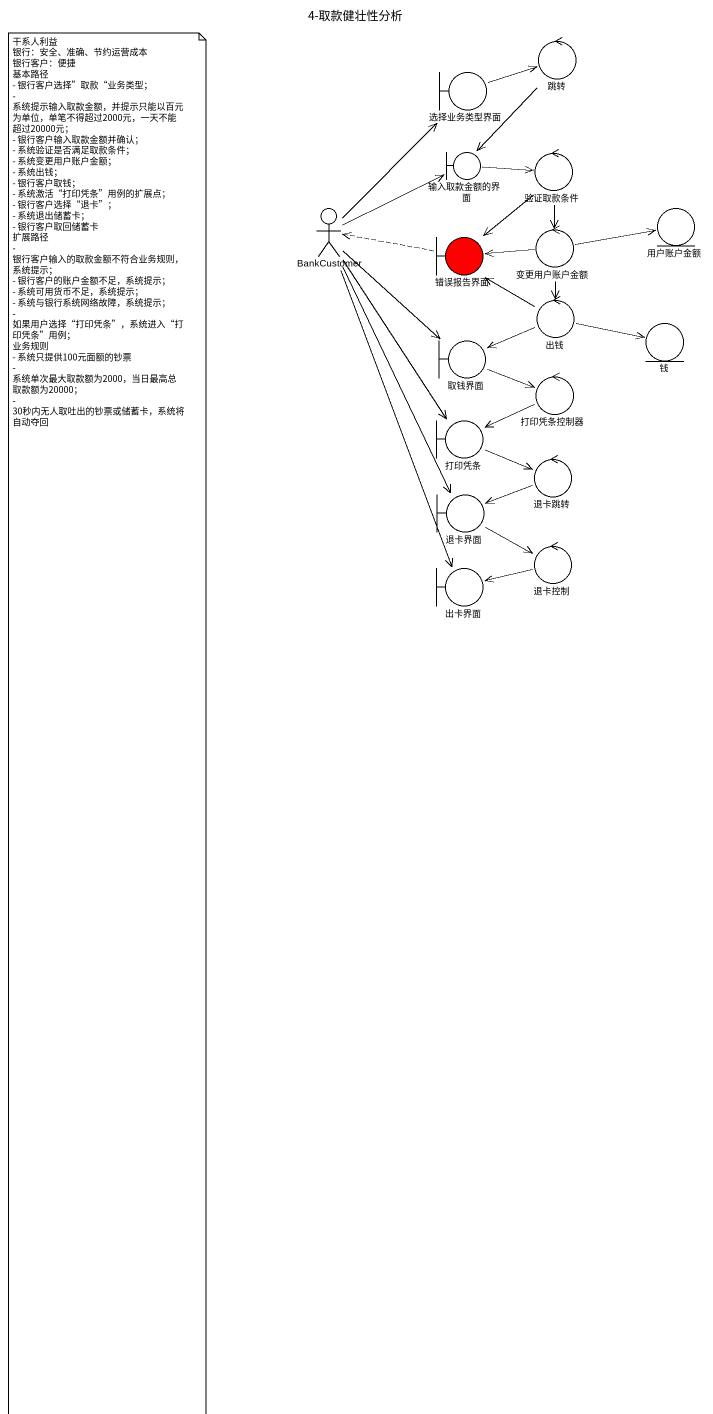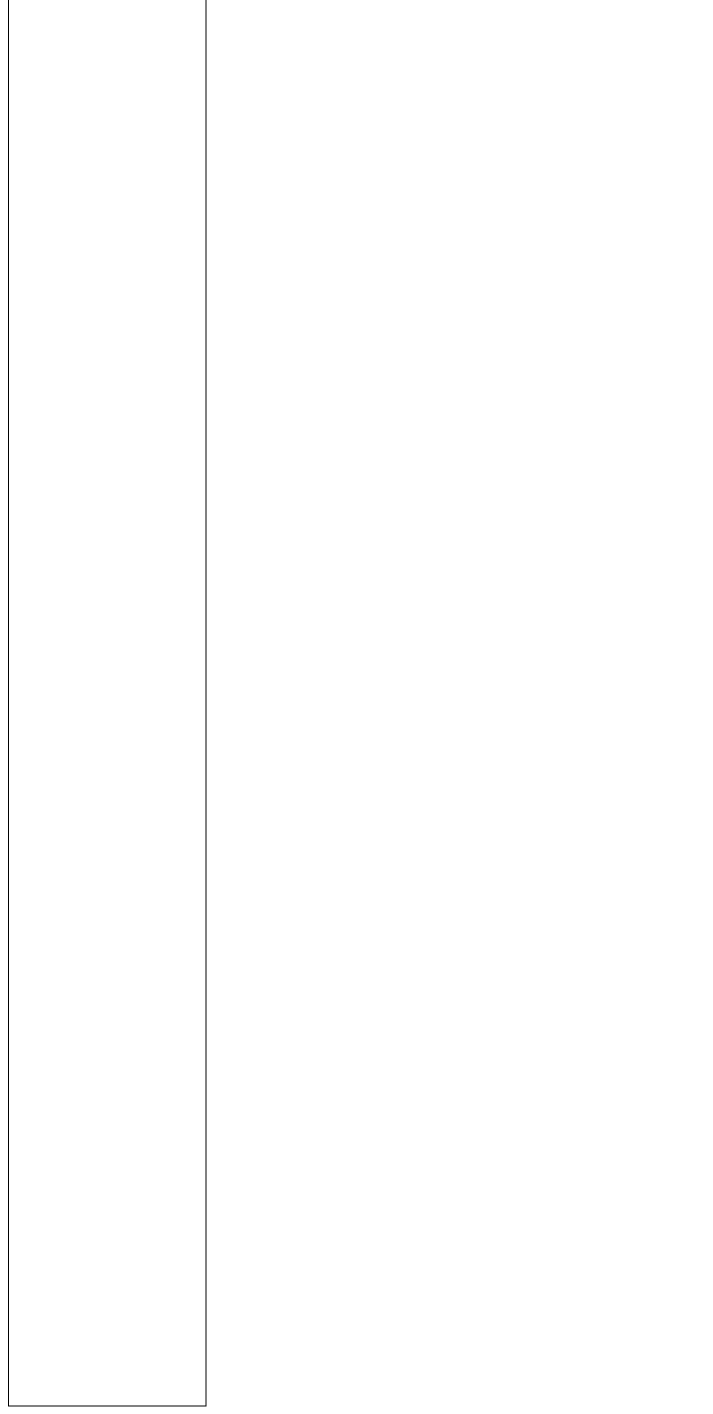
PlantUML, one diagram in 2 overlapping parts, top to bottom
@startuml
title 4-取款健壮性分析
control 跳转
boundary 选择业务类型界面
boundary 输入取款金额的界面
control 验证取款条件
actor BankCustomer
entity 用户账户金额
boundary 错误报告界面 #FF0000
control 变更用户账户金额
control 出钱
entity 钱
boundary 取钱界面
control 打印凭条控制器
boundary 打印凭条
control 退卡跳转
boundary 退卡界面
boundary 出卡界面
control 退卡控制
跳转 --> 输入取款金额的界面
选择业务类型界面 -right-> 跳转
输入取款金额的界面 -right-> 验证取款条件
验证取款条件 --> 错误报告界面
验证取款条件 --> 变更用户账户金额
BankCustomer -up-> 选择业务类型界面
BankCustomer -right-> 输入取款金额的界面
BankCustomer --> 取钱界面
BankCustomer --> 打印凭条
BankCustomer --> 退卡界面
BankCustomer --> 出卡界面
错误报告界面 .left.> BankCustomer
变更用户账户金额 -right-> 用户账户金额
变更用户账户金额 -left-> 错误报告界面
变更用户账户金额 --> 出钱
出钱 -up-> 错误报告界面
出钱 -right-> 钱
出钱 -left-> 取钱界面
取钱界面 -right-> 打印凭条控制器
打印凭条控制器 -left-> 打印凭条
打印凭条 -right-> 退卡跳转
退卡跳转 -left-> 退卡界面
退卡界面 -right-> 退卡控制
退卡控制 -left-> 出卡界面
note as N1
  干系人利益
  银行：安全、准确、节约运营成本
  银行客户：便捷
  基本路径
  - 银行客户选择”取款“业务类型；
  - 系统提示输入取款金额，并提示只能以百元为单位，单笔不得超过2000元，一天不能超过20000元；
  - 银行客户输入取款金额并确认；
  - 系统验证是否满足取款条件；
  - 系统变更用户账户金额；
  - 系统出钱；
  - 银行客户取钱；
  - 系统激活“打印凭条”用例的扩展点；
  - 银行客户选择“退卡”；
  - 系统退出储蓄卡；
  - 银行客户取回储蓄卡
  扩展路径
  - 银行客户输入的取款金额不符合业务规则，系统提示；
  - 银行客户的账户金额不足，系统提示；
  - 系统可用货币不足，系统提示；
  - 系统与银行系统网络故障，系统提示；
  - 如果用户选择“打印凭条”，系统进入“打印凭条”用例；
  业务规则
  - 系统只提供100元面额的钞票
  - 系统单次最大取款额为2000，当日最高总取款额为20000；
  - 30秒内无人取吐出的钞票或储蓄卡，系统将自动夺回
end note
@enduml
